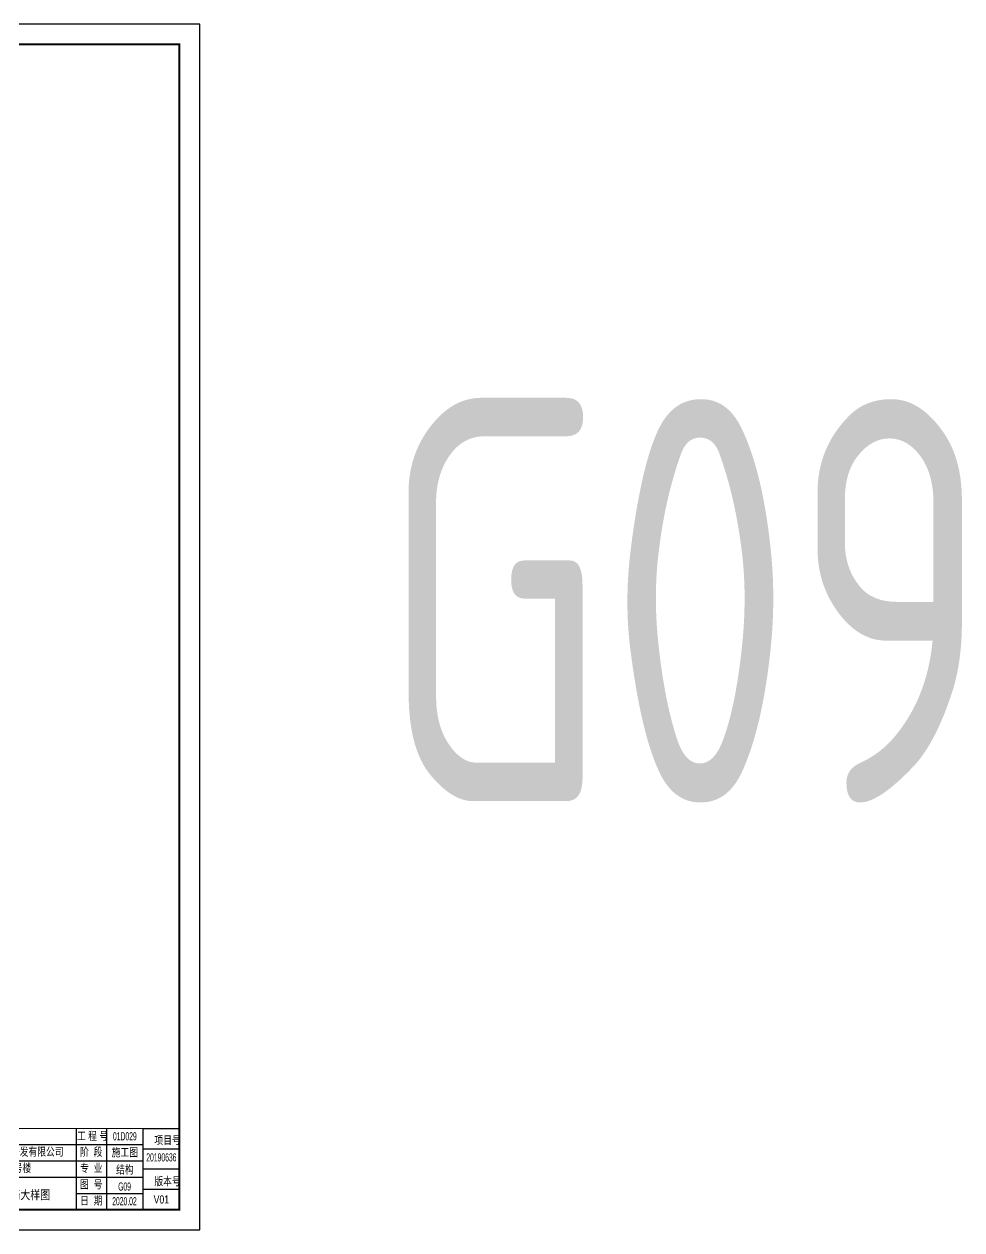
# Model space of a CAD drawing. Extents: x 5874492 to 7194610, y -939842 to -279257.
# Drawn here: x 6447721 to 6493947, y -735057 to -675657 of the extents above; entities that cross this region are included whole.
import ezdxf
from ezdxf.enums import TextEntityAlignment as Align

# ---------------------------------------------------------------- set-up
doc = ezdxf.new("R2010")
doc.units = 0
doc.header["$LTSCALE"] = 1000
doc.layers.add('S-基础-DIM', color=3, linetype='Continuous', lineweight=20)
doc.layers.add('Y-云图图框', color=7, linetype='Continuous')
doc.styles.add('_YT_Name', font='simhei.ttf', dxfattribs={"width": 0.8})
doc.styles.add('_YT_Sign_Text', font='ros.shx', dxfattribs={"width": 0.8, "bigfont": 'hztxt.shx'})
doc.styles.get("Standard").update_dxf_attribs({"font": 'gbenor.shx', "bigfont": 'gbcbig.shx'})
doc.styles.add('TSSD_Dimension', font='tssdeng.shx', dxfattribs={"width": 0.7, "bigfont": 'tssdchn.shx'})

# ---------------------------------------------------------------- blocks, each defined once
blk = doc.blocks.new('ECMCTK_A1_横_单行图名--0')
for p, q in [((674.98, 50), (674.98, 26)), ((675, 50), (675, 10)), ((689.98, 50), (689.98, 10)), ((727.8, 50), (727.8, 42)), ((745.48, 50), (745.48, 42)), ((780, 50), (780, 10)), ((795, 50), (795, 10)), ((813, 50.01), (831, 50)), ((813, 50.01), (813, 10)), ((675, 42), (813, 42)), ((813, 40.01), (831, 40.01)), ((573, 34), (813, 34)), ((588, 34), (588, 10)), ((604, 10), (604, 34)), ((624, 34), (624, 10)), ((639, 34), (639, 10)), ((655, 10), (655, 34)), ((813, 30.01), (831, 30)), ((573, 26), (813, 26)), ((573, 18), (689.96, 18)), ((780, 18), (813, 18)), ((813, 20), (831, 20))]:
    blk.add_line(p, q)
at = {"color": 4}
blk.add_lwpolyline([(0, 0), (841, 0), (841, 594), (0, 594)], close=True, dxfattribs=at)
for points, const_width in [([(25, 10), (831, 10), (831, 584), (25, 584)], 1), ([(573, 10), (831, 10), (831, 50), (573, 50)], 0.45)]:
    blk.add_lwpolyline(points, close=True, dxfattribs=dict(const_width=const_width))
at = {"const_width": 0.45}
for points in [[(573, 10), (573, 50.01), (813, 50.01)], [(813, 50.01), (813, 10)]]:
    blk.add_lwpolyline(points, dxfattribs=at)
at = {"style": '_YT_Sign_Text', "width": 0.8}
for s, p in [('证书编号', (676.15, 44.14)), ('审查批准号', (728.91, 44.06)), ('工 程 号', (780.47, 43.85)), ('项目号', (818.65, 41.8)), ('建设单位', (676.15, 36.14)), ('阶  段', (782.01, 36.05)), ('审  定', (574.41, 28.05)), ('校  对', (625.66, 28.05)), ('项目名称', (676.15, 28.14)), ('专  业', (782.01, 28.05)), ('审  核', (574.41, 20.05)), ('设  计', (625.66, 20.05)), ('比例', (678.54, 20.16)), ('图  号', (782.01, 20.05)), ('版本号', (818.65, 21.55)), ('项目负责', (574.27, 12.05)), ('专业负责', (625.21, 12.05)), ('日  期', (782.01, 12.05))]:
    blk.add_text(s, height=4, dxfattribs=at).set_placement(p)
at = {"color": 80, "flags": 3}
for tag, height, p in [('YTHQINS', 3, (34.31, 585.5)), ('ECMCKEY', 3, (292.07, 288.23)), ('YTTQINS', 5.62, (848.03, 12.81)), ('YTFRAME', 3, (652.76, 5.84)), ('YTBARCODE_T1', 3, (749.78, 5.95))]:
    blk.add_attdef(tag, text='', height=height, dxfattribs=at).set_placement(p, align=Align.MIDDLE_CENTER)
for tag, height, style, width, p in [('证书编号', 4, '_YT_Sign_Text', 0.8, (708.87, 43.81)), ('审查批准号', 4, '_YT_Sign_Text', 0.8, (761.06, 43.81)), ('工程号', 4, '_YT_Sign_Text', 0.5, (804.08, 44.12)), ('设计单位', 6, '_YT_Name', 0.8, (623.75, 38.6)), ('建设单位', 4, '_YT_Sign_Text', 0.8, (734.96, 36.11)), ('阶段', 4, '_YT_Sign_Text', 0.8, (804.08, 35.81)), ('项目号', 4, '_YT_Sign_Text', 0.5, (822.08, 33.72)), ('项目名称', 4, '_YT_Sign_Text', 0.8, (734.96, 28.11)), ('专业', 4, '_YT_Sign_Text', 0.8, (804.08, 27.31)), ('图纸编号', 4, '_YT_Sign_Text', 0.5, (803.93, 19.36)), ('图纸名称', 4.5, '_YT_Name', 0.8, (735.39, 15.06)), ('出图比例', 4.2, '_YT_Sign_Text', 0.8, (681.82, 11.78)), ('日期', 4, '_YT_Sign_Text', 0.5, (803.88, 12.13)), ('版本号', 4, '_YT_Sign_Text', 0.8, (822.08, 13))]:
    blk.add_attdef(tag, text='', height=height, dxfattribs=dict(style=style, width=width)).set_placement(p, align=Align.CENTER)
at = {"style": '_YT_Sign_Text', "width": 0.8, "flags": 3}
for tag, p, height in [('[审定人]', (590.95, 27.81), 4.1), ('{审定人}', (605.87, 26.45), 6.24), ('[校对人]', (642.23, 27.82), 4.1), ('{校对人}', (658.35, 26.53), 6.24), ('[审核人]', (591.01, 19.76), 4.1), ('{审核人}', (606.98, 18.44), 6.24), ('[设计人]', (642.47, 20.21), 4.1), ('{设计人}', (658.48, 18.54), 6.24), ('[项目负责人]', (590.78, 12.01), 4.1), ('{项目负责人}', (608.28, 10.72), 6.24), ('[专业负责人]', (642.74, 11.77), 4.1), ('{专业负责人}', (658.58, 10.36), 6.24)]:
    blk.add_attdef(tag, p, '', height=height, dxfattribs=at)
at = {"color": 80, "flags": 3}
for tag, p in [('YTBZSIT', (25, 10)), ('EXT_TK_LEFT', (25, 10)), ('YTQRCODE', (551.04, 11.91))]:
    blk.add_attdef(tag, p, '', height=3, dxfattribs=at)

msp = doc.modelspace()

# ---------------------------------------------------------------- block references
at = {"layer": 'Y-云图图框', "xscale": 100, "yscale": 100, "zscale": 100}
msp.add_blockref('ECMCTK_A1_横_单行图名--0', (6372279.3, -735056.9), dxfattribs=at).add_auto_attribs({'图纸编号': 'G09', '图纸名称': '2.790~11.490墙柱配筋大样图', '版本号': 'V01', '项目名称': '碧桂园凤栖台S1-18号楼', '出图比例': '1:100', '工程号': '01D029', '阶段': '施工图', '专业': '结构', '日期': '2020.02', '项目号': '20190636', '建设单位': '大同市尚碧和七里村房地产开发有限公司', '设计单位': '广东博意建筑设计院有限公司', '证书编号': 'A144015847'})

# ---------------------------------------------------------------- texts
at = {"layer": 'S-基础-DIM', "style": 'TSSD_Dimension', "width": 0.7}
msp.add_text('G09', height=19868.17, dxfattribs=at).set_placement((6465249.3, -714000.9))

doc.saveas('drawing.dxf')
